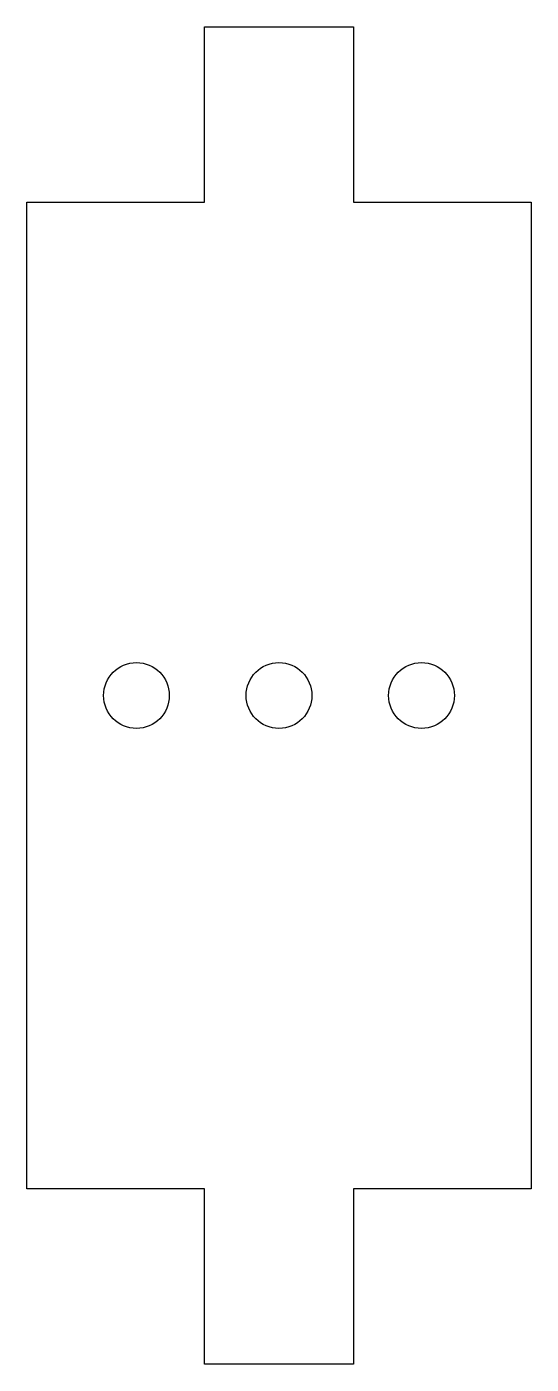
# Model space of a CAD drawing. Header units: millimetres. Extents: x -82.6 to -59.6, y -46 to 15.
import ezdxf

# ---------------------------------------------------------------- set-up
doc = ezdxf.new("R2010")
doc.units = ezdxf.units.MM
doc.layers.get('0').update_dxf_attribs({"linetype": 'CONTINUOUS'})

msp = doc.modelspace()

# ---------------------------------------------------------------- linework, layer by layer
msp.add_lwpolyline([(-74.508, 15.028), (-67.708, 15.028), (-67.708, 7.028), (-59.608, 7.028), (-59.608, -37.972), (-67.708, -37.972), (-67.708, -45.972), (-74.508, -45.972), (-74.508, -37.972), (-82.608, -37.972), (-82.608, 7.028), (-74.508, 7.028)], close=True)
for centre in [(-77.608, -15.472), (-71.108, -15.472), (-64.608, -15.472)]:
    msp.add_circle(centre, 1.5)

doc.saveas('drawing.dxf')
